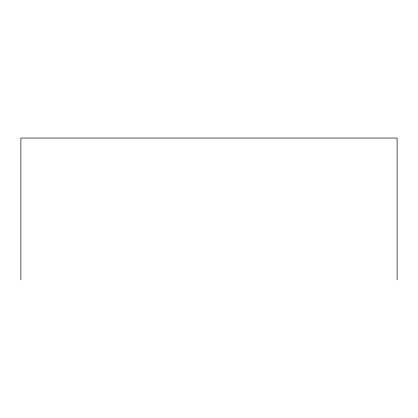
<?xml version="1.0" encoding="UTF-8"?>
<svg xmlns="http://www.w3.org/2000/svg" width="418" height="418" viewBox="0 0 418 418"><rect width="100%" height="100%" fill="white"/><g stroke="black" fill="none" stroke-linecap="round" stroke-linejoin="round"><path stroke-width="0.63" d="M397.1 279.94L397.1 138.06L20.9 138.06L20.9 279.94"/></g></svg>
